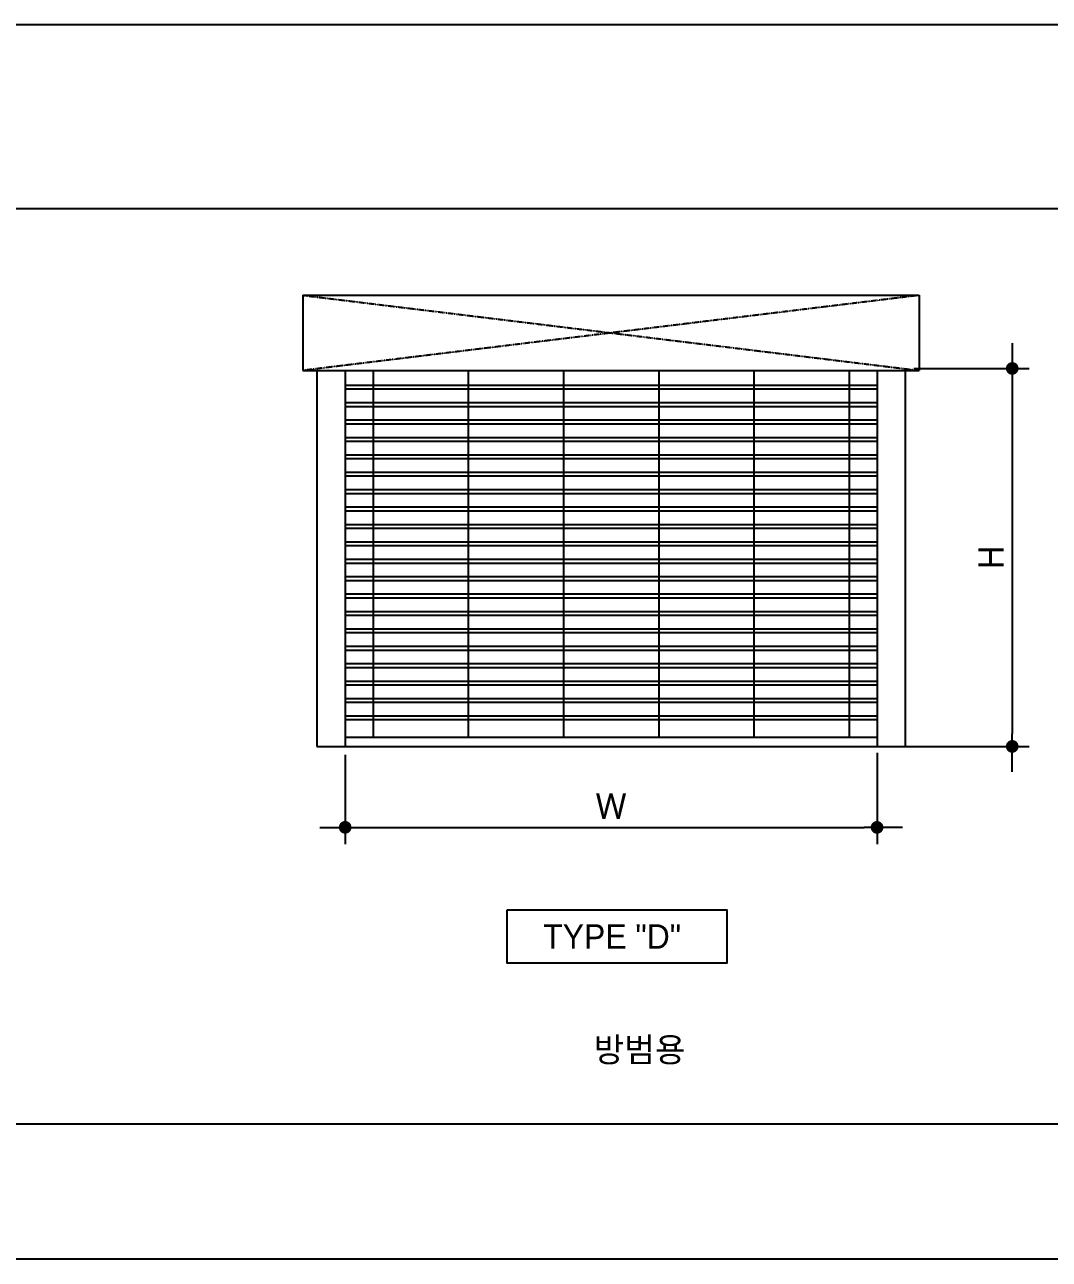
# Model space of a CAD drawing. Header units: millimetres. Extents: x -6941 to 136681, y 2065 to 58366.
# Drawn here: x 20345 to 32447, y 43786 to 58366 of the extents above; entities that cross this region are included whole.
import ezdxf

# ---------------------------------------------------------------- set-up
doc = ezdxf.new("R2010")
doc.units = ezdxf.units.MM
doc.header["$LTSCALE"] = 4
doc.header["$MEASUREMENT"] = 0
doc.linetypes.add('PHANTOM2', pattern=[1.25, 0.625, -0.125, 0.125, -0.125, 0.125, -0.125])
doc.layers.get('0').update_dxf_attribs({"linetype": 'CONTINUOUS'})
doc.layers.get('DEFPOINTS').update_dxf_attribs({"linetype": 'CONTINUOUS'})
for name, color, linetype in [('A-BORD LINE1', 7, 'CONTINUOUS'), ('A-BORD LINE2', 4, 'CONTINUOUS'), ('A-DIMS', 7, 'CONTINUOUS'), ('ELE2', 3, 'CONTINUOUS'), ('HAT', 9, 'CONTINUOUS'), ('TEXT-DSC', 3, 'CONTINUOUS')]:
    doc.layers.add(name, color=color, linetype=linetype)
doc.styles.add('HY울릉도L', font='')
doc.styles.add('돋움', font='')
doc.styles.add('맑은고딕', font='malgun.ttf')
doc.styles.get('HY울릉도L').set_extended_font_data('DotumChe')
doc.styles.get('돋움').set_extended_font_data('Dotum')
doc.dimstyles.new('CDIM', dxfattribs={"dimtxt": 3, "dimasz": 1.5, "dimexe": 2, "dimexo": 1, "dimgap": 1, "dimtad": 1, "dimdec": 0, "dimrnd": 0.5, "dimzin": 0, "dimdsep": 32, "dimlunit": 6, "dimtxsty": 'HY울릉도L', "dimblk1": '_CIDOT', "dimblk2": '_CIDOT', "dimsah": 1, "dimcen": 5.5, "dimclrd": 2, "dimclre": 2, "dimclrt": 7, "dimadec": 0, "dimazin": 0, "dimtfac": 1, "dimtdec": 0, "dimtix": 1, "dimtmove": 2, "dimatfit": 1, "dimldrblk": '_CIDOT', "dimfxl": 1, "dimtolj": 1, "dimtzin": 0, "dimlwd": -1, "dimarcsym": 0})

# ---------------------------------------------------------------- blocks, each defined once
blk = doc.blocks.new('_CIDOT')
at = {"color": 0, "linetype": 'ByBlock'}
blk.add_line((2, 0), (-1, 0), dxfattribs=at)
at = {"color": 0, "linetype": 'ByBlock', "const_width": 0.5}
blk.add_lwpolyline([(-0.25, 0, 1), (0.25, 0, 1)], format="xyb", close=True, dxfattribs=at)
blk = doc.blocks.new('*D90')
at = {"layer": 'A-DIMS', "lineweight": -2, "transparency": 16777216}
for p, q in [((24130, 49743), (24130, 48687)), ((30412, 49768), (30412, 48687))]:
    blk.add_line(p, q, dxfattribs=at)
at = {"layer": 'A-DIMS', "transparency": 16777216}
blk.add_line((24280, 48887), (30262, 48887), dxfattribs=at)
at = {"layer": 'DEFPOINTS', "color": 0, "transparency": 16777216}
for p in [(30412, 49868), (24130, 49843), (30412, 48887)]:
    blk.add_point(p, dxfattribs=at)
at = {"layer": 'A-DIMS', "transparency": 16777216, "xscale": 150, "yscale": 150, "zscale": 150, "rotation": 180}
blk.add_blockref('_CIDOT', (24130, 48887), dxfattribs=at)
at = {"layer": 'A-DIMS', "transparency": 16777216, "xscale": 150, "yscale": 150, "zscale": 150}
blk.add_blockref('_CIDOT', (30412, 48887), dxfattribs=at)
at = {"layer": 'A-DIMS', "color": 3, "transparency": 16777216, "insert": (27271, 49137), "char_height": 300, "attachment_point": 5, "style": '맑은고딕'}
blk.add_mtext('\\A1;W', dxfattribs=at)
blk = doc.blocks.new('*D91')
at = {"layer": 'A-DIMS', "lineweight": -2, "transparency": 16777216}
for p, q in [((30845, 54307), (32209, 54307)), ((30744, 49843), (32209, 49843))]:
    blk.add_line(p, q, dxfattribs=at)
at = {"layer": 'A-DIMS', "transparency": 16777216}
blk.add_line((32009, 54157), (32009, 49993), dxfattribs=at)
at = {"layer": 'DEFPOINTS', "color": 0, "transparency": 16777216}
for p in [(30745, 54307), (30644, 49843), (32009, 49843)]:
    blk.add_point(p, dxfattribs=at)
at = {"layer": 'A-DIMS', "transparency": 16777216, "xscale": 150, "yscale": 150, "zscale": 150}
for p, rotation in [((32009, 54307), 90), ((32009, 49843), 270)]:
    blk.add_blockref('_CIDOT', p, dxfattribs=dict(at, rotation=rotation))
at = {"layer": 'A-DIMS', "color": 3, "transparency": 16777216, "insert": (31759, 52075), "char_height": 300, "attachment_point": 5, "rotation": 90, "style": '맑은고딕'}
blk.add_mtext('\\A1;H', dxfattribs=at)

msp = doc.modelspace()

# ---------------------------------------------------------------- linework, layer by layer
at = {"layer": 'A-BORD LINE1', "color": 2}
for p, q in [((-6831.3, 45385.89), (43933.83, 45385.89)), ((43933.83, 43785.89), (-6831.3, 43785.89))]:
    msp.add_line(p, q, dxfattribs=at)
at = {"layer": 'A-BORD LINE2', "color": 2, "linetype": 'ByBlock'}
msp.add_line((65491.46, 58366.44), (-6831.3, 58366.44), dxfattribs=at)
at = {"layer": 'A-BORD LINE2', "color": 2}
msp.add_line((65491.46, 56193.26), (-6831.3, 56193.26), dxfattribs=at)
at = {"layer": 'ELE2'}
for p, q in [((23630.69, 55170.58), (30911.49, 55170.58)), ((23630.69, 55170.58), (23630.69, 54282.57)), ((30911.49, 55170.58), (30911.49, 54282.57)), ((23630.69, 54282.57), (30911.49, 54282.57)), ((23797.19, 54282.57), (23797.19, 49842.56)), ((24130.19, 54282.57), (24130.19, 49842.56)), ((24459.08, 54282.57), (24459.08, 49953.56)), ((25583.89, 54282.57), (25583.89, 49953.56)), ((26708.69, 54282.57), (26708.69, 49953.56)), ((27833.49, 54282.57), (27833.49, 49953.56)), ((28958.3, 54282.57), (28958.3, 49953.56)), ((30083.1, 54282.57), (30083.1, 49953.56)), ((30411.99, 54282.57), (30411.99, 49842.56)), ((30744.99, 54282.57), (30744.99, 49842.56)), ((23797.19, 49842.56), (30744.99, 49842.56))]:
    msp.add_line(p, q, dxfattribs=at)
at = {"layer": 'HAT', "linetype": 'PHANTOM2'}
for p, q in [((23630.69, 55170.58), (30911.49, 54282.57)), ((30911.49, 55170.58), (23630.69, 54282.57))]:
    msp.add_line(p, q, dxfattribs=at)
at = {"layer": 'HAT'}
for p, q in [((24130.19, 54109.74), (30411.99, 54109.74)), ((24130.19, 54064.68), (30411.99, 54064.68)), ((24130.19, 53904.18), (30411.99, 53904.18)), ((24130.19, 53859.13), (30411.99, 53859.13)), ((24130.19, 53698.62), (30411.99, 53698.62)), ((24130.19, 53653.57), (30411.99, 53653.57)), ((24130.19, 53493.07), (30411.99, 53493.07)), ((24130.19, 53448.02), (30411.99, 53448.02)), ((24130.19, 53287.51), (30411.99, 53287.51)), ((24130.19, 53242.46), (30411.99, 53242.46)), ((24130.19, 53081.96), (30411.99, 53081.96)), ((24130.19, 53036.9), (30411.99, 53036.9)), ((24130.19, 52876.4), (30411.99, 52876.4)), ((24130.19, 52831.35), (30411.99, 52831.35)), ((24130.19, 52670.84), (30411.99, 52670.84)), ((24130.19, 52625.79), (30411.99, 52625.79)), ((24130.19, 52465.29), (30411.99, 52465.29)), ((24130.19, 52420.24), (30411.99, 52420.24)), ((24130.19, 52259.73), (30411.99, 52259.73)), ((24130.19, 52214.68), (30411.99, 52214.68)), ((24130.19, 52054.17), (30411.99, 52054.17)), ((24130.19, 52009.12), (30411.99, 52009.12)), ((24130.19, 51848.62), (30411.99, 51848.62)), ((24130.19, 51803.57), (30411.99, 51803.57)), ((24130.19, 51643.06), (30411.99, 51643.06)), ((24130.19, 51598.01), (30411.99, 51598.01)), ((24130.19, 51437.51), (30411.99, 51437.51)), ((24130.19, 51392.46), (30411.99, 51392.46)), ((24130.19, 51231.95), (30411.99, 51231.95)), ((24130.19, 51186.9), (30411.99, 51186.9)), ((24130.19, 51026.39), (30411.99, 51026.39)), ((24130.19, 50981.34), (30411.99, 50981.34)), ((24130.19, 50820.84), (30411.99, 50820.84)), ((24130.19, 50775.79), (30411.99, 50775.79)), ((24130.19, 50615.28), (30411.99, 50615.28)), ((24130.19, 50570.23), (30411.99, 50570.23)), ((24130.19, 50409.73), (30411.99, 50409.73)), ((24130.19, 50364.67), (30411.99, 50364.67)), ((24130.19, 50204.17), (30411.99, 50204.17)), ((24130.19, 50159.12), (30411.99, 50159.12)), ((24130.19, 49953.56), (30411.99, 49953.56))]:
    msp.add_line(p, q, dxfattribs=at)
at = {"layer": 'TEXT-DSC'}
msp.add_lwpolyline([(26042.08, 47913.48), (28636.81, 47913.48), (28636.81, 47282.46), (26042.08, 47282.46)], close=True, dxfattribs=at)

# ---------------------------------------------------------------- texts
at = {"layer": 'TEXT-DSC', "color": 0, "style": '돋움'}
msp.add_text('TYPE "D"', height=288.001, dxfattribs=at).set_placement((26469.39, 47454.16))
at = {"layer": 'TEXT-DSC', "color": 2, "style": '돋움'}
msp.add_text('방범용', height=288.001, dxfattribs=at).set_placement((27065.09, 46116.83))

# ---------------------------------------------------------------- dimensions: what is measured, and where the dimension line sits
at = {"layer": 'A-DIMS'}
dim = msp.add_linear_dim(base=(32009.44, 49842.56), p1=(30744.99, 54306.57), p2=(30644.19, 49842.56), angle=90, text='H', dimstyle='CDIM', override={"dimscale": 100, "dimtxsty": '맑은고딕', "dimclrd": 256, "dimclre": 256, "dimclrt": 3}, dxfattribs=at)
dim.commit()
dim.dimension.update_dxf_attribs({"geometry": '*D91', "text_midpoint": (31759.44, 52074.57)})
dim = msp.add_linear_dim(base=(30411.99, 48887.28), p1=(24130.19, 49842.56), p2=(30411.99, 49867.85), text='W', dimstyle='CDIM', override={"dimscale": 100, "dimtxsty": '맑은고딕', "dimclrd": 256, "dimclre": 256, "dimclrt": 3}, dxfattribs=at)
dim.commit()
dim.dimension.update_dxf_attribs({"geometry": '*D90', "text_midpoint": (27271.09, 49137.28)})

doc.saveas('drawing.dxf')
